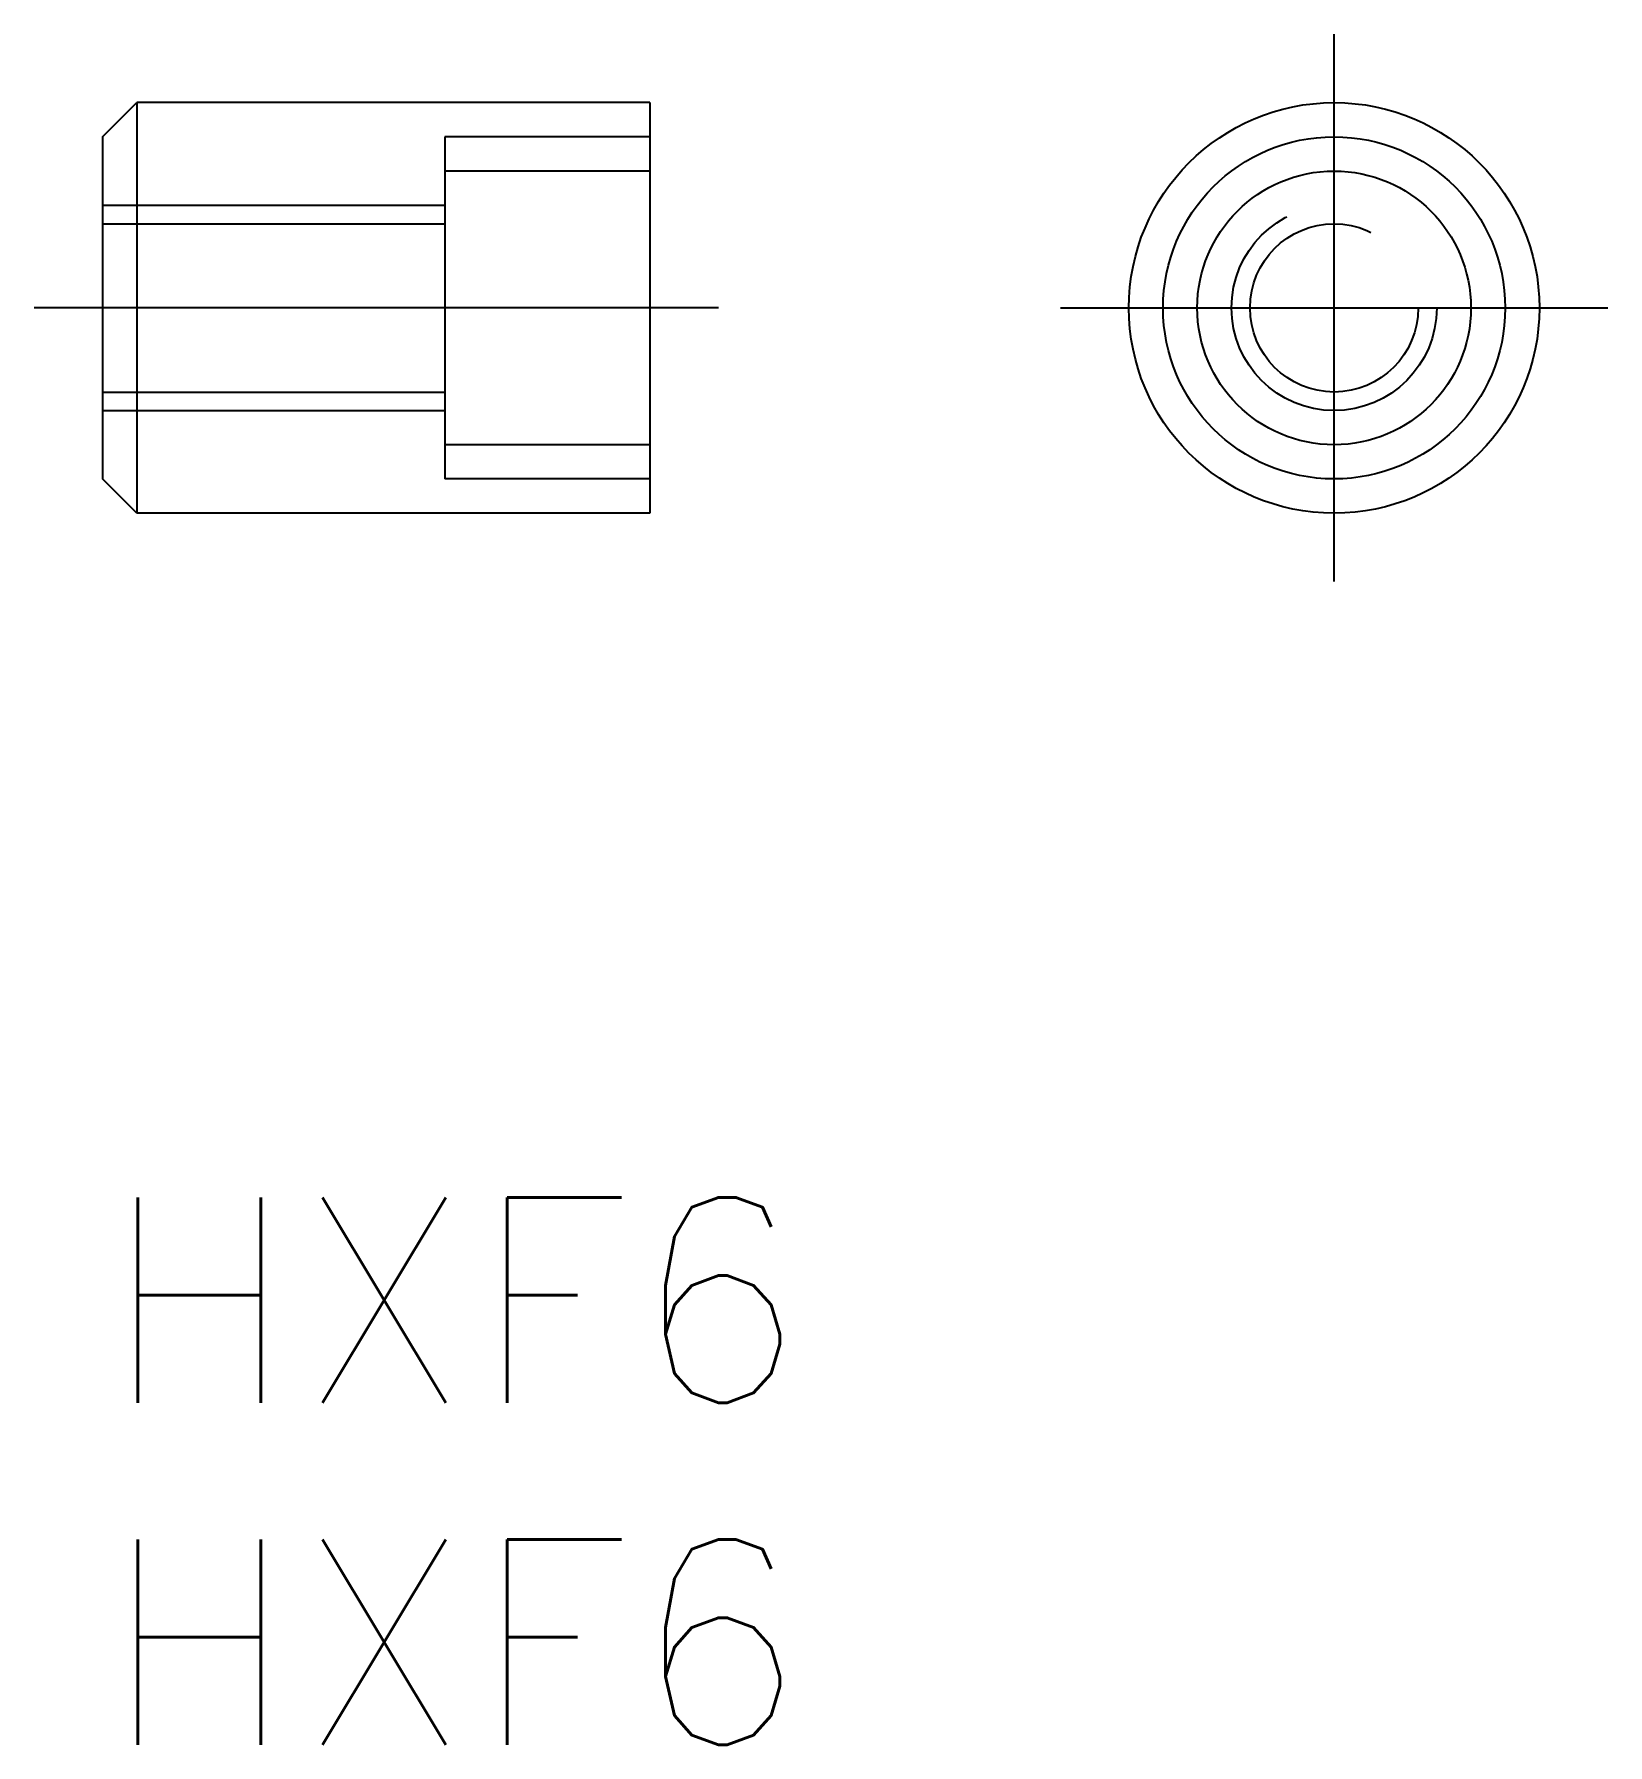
# Model space of a CAD drawing. Extents: x -1 to 22, y -8 to 17.
import ezdxf

# ---------------------------------------------------------------- set-up
doc = ezdxf.new("R2010")
doc.units = 0
doc.header["$LTSCALE"] = 0.5
doc.linetypes.add('CENTER', pattern=[50.8, 31.75, -6.35, 6.35, -6.35])
doc.linetypes.add('DASHED', pattern=[19.05, 12.7, -6.35])
for name, color, linetype in [('MSM_CENTER', 1, 'CENTER'), ('MSM_CONTINUOUS', 7, 'CONTINUOUS'), ('MSM_DASHED', 4, 'DASHED'), ('MSM_PART_NUMBER', 7, 'CONTINUOUS')]:
    doc.layers.add(name, color=color, linetype=linetype)
doc.styles.get("Standard").update_dxf_attribs({"font": 'txt.shx', "height": 3, "bigfont": 'bigfont.shx'})

# ---------------------------------------------------------------- blocks, each defined once
blk = doc.blocks.new('*U2')
at = {"layer": 'MSM_PART_NUMBER'}
blk.add_text('HXF6', height=3, dxfattribs=at).set_placement((0, -3))
blk = doc.blocks.new('*U3')
at = {"layer": 'MSM_PART_NUMBER'}
blk.add_text('HXF6', height=3, dxfattribs=at).set_placement((0, -8))

msp = doc.modelspace()

# ---------------------------------------------------------------- linework, layer by layer
at = {"layer": 'MSM_CENTER'}
for p, q in [((18, 9), (18, 17)), ((9, 13), (-1, 13)), ((14, 13), (22, 13))]:
    msp.add_line(p, q, dxfattribs=at)
at = {"layer": 'MSM_CONTINUOUS'}
for p, q in [((0, 15.5), (0.5, 16)), ((8, 16), (0.5, 16)), ((0.5, 16), (0.5, 10)), ((8, 16), (8, 10)), ((0, 15.5), (0, 10.5)), ((0.5, 10), (0, 10.5)), ((8, 10), (0.5, 10))]:
    msp.add_line(p, q, dxfattribs=at)
for radius in [3, 2.5, 2]:
    msp.add_circle((18, 13), radius, dxfattribs=at)
at = {"layer": 'MSM_DASHED'}
for p, q in [((8, 15.5), (5, 15.5)), ((5, 15.5), (5, 10.5)), ((8, 15), (5, 15)), ((0, 14.5), (5, 14.5)), ((0, 14.2295), (5, 14.2295)), ((0, 11.7705), (5, 11.7705)), ((0, 11.5), (5, 11.5)), ((8, 11), (5, 11)), ((8, 10.5), (5, 10.5))]:
    msp.add_line(p, q, dxfattribs=at)
for radius in [1.5, 1.2295]:
    msp.add_circle((18, 13), radius, dxfattribs=at)

# ---------------------------------------------------------------- block references
at = {"layer": 'MSM_CONTINUOUS'}
for name in ['*U2', '*U3']:
    msp.add_blockref(name, (0, 0), dxfattribs=at)

doc.saveas('drawing.dxf')
